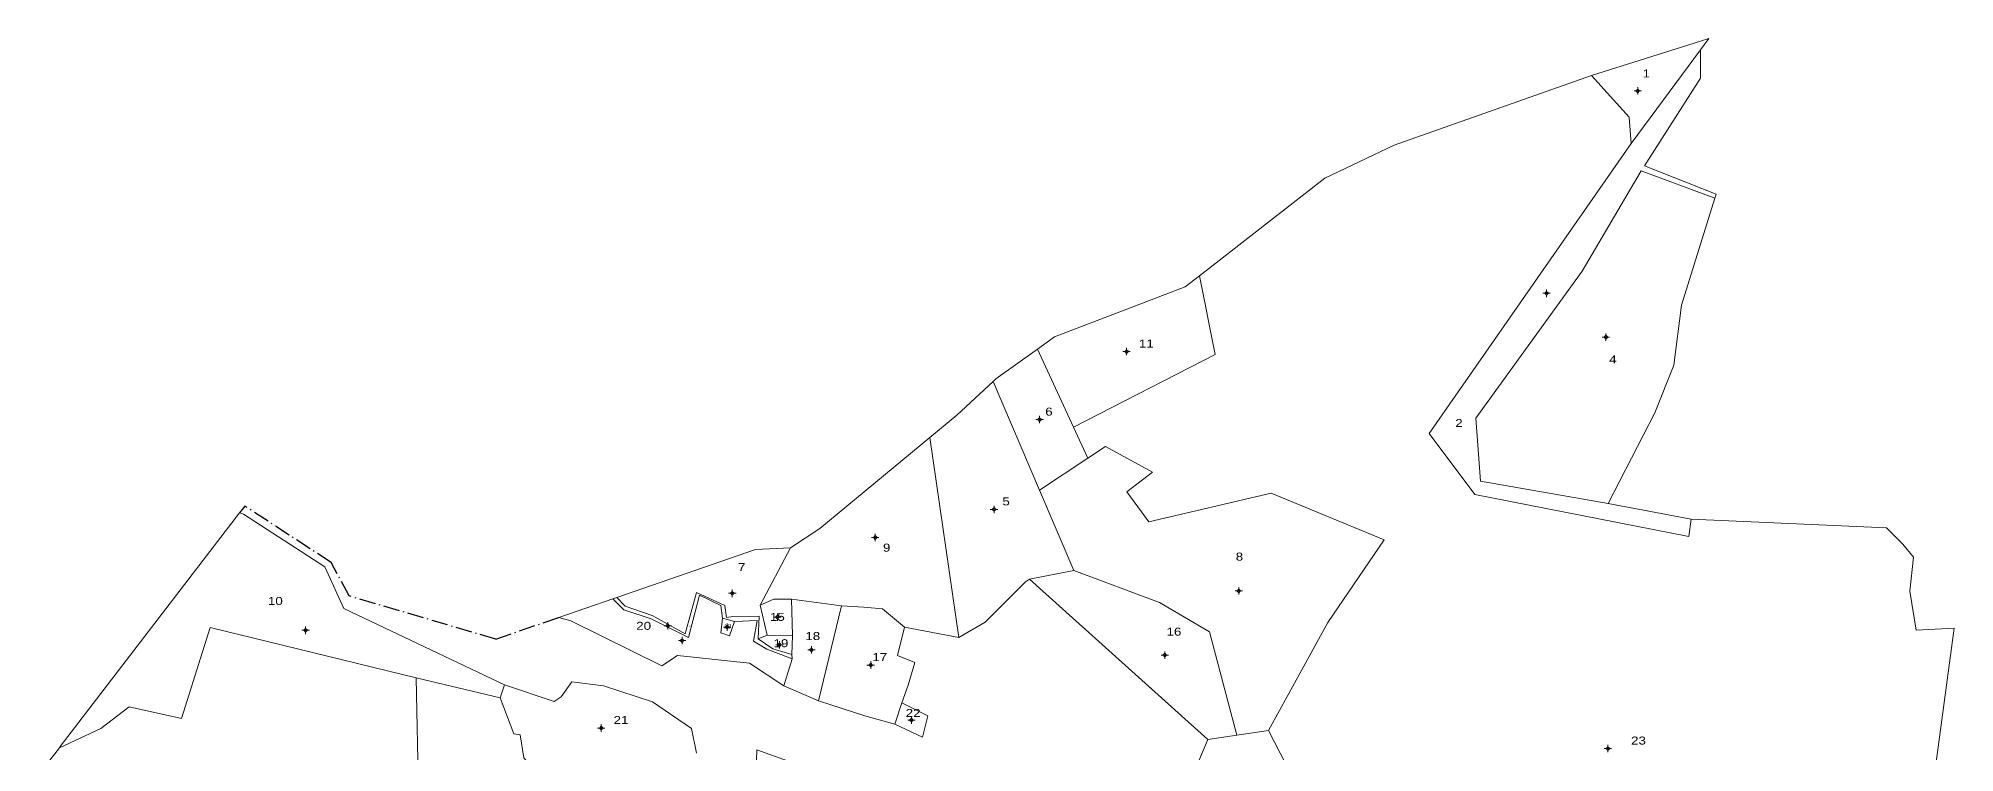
# Model space of a CAD drawing. Header units: metres. Extents: x -21474836 to 364086, y -21474836 to 1839520.
# Drawn here: x 363439 to 364086, y 1839280 to 1839520 of the extents above; entities that cross this region are included whole.
import ezdxf

# ---------------------------------------------------------------- set-up
doc = ezdxf.new("R2010")
doc.units = ezdxf.units.M
doc.header["$LTSCALE"] = 1.1
doc.linetypes.add('DOT_DASHED', pattern=[7.7, 5, -1.2, 0.3, -1.2])
doc.layers.add('10', color=7, linetype='Continuous', lineweight=13)
doc.layers.add('11', color=7, linetype='Continuous', lineweight=13)
doc.layers.add('15', color=7, linetype='Continuous')

msp = doc.modelspace()

# ---------------------------------------------------------------- hatches: boundary and pattern name
at = {"layer": '11'}
for points in [[(363979.01, 1839502.65, 1), (363978.71, 1839502.65, 1)], [(363948.23, 1839434.41, 1), (363947.93, 1839434.41, 1)], [(363968.28, 1839419.62, 1), (363967.98, 1839419.62, 1)], [(363806.51, 1839414.78, 1), (363806.21, 1839414.78, 1)], [(363777.2, 1839391.82, 1), (363776.9, 1839391.82, 1)], [(363761.8, 1839361.54, 1), (363761.5, 1839361.54, 1)], [(363721.72, 1839352.07, 1), (363721.42, 1839352.07, 1)], [(363673.5, 1839333.24, 1), (363673.2, 1839333.24, 1)], [(363844.37, 1839334.06, 1), (363844.07, 1839334.06, 1)], [(363651.71, 1839322.31, 1), (363651.41, 1839322.31, 1)], [(363688.71, 1839325.19, 1), (363688.41, 1839325.19, 1)], [(363529.52, 1839320.76, 1), (363529.22, 1839320.76, 1)], [(363656.56, 1839317.3, 1), (363656.26, 1839317.3, 1)], [(363671.73, 1839321.85, 1), (363671.43, 1839321.85, 1)], [(363689.41, 1839315.88, 1), (363689.11, 1839315.88, 1)], [(363700.19, 1839314.15, 1), (363699.89, 1839314.15, 1)], [(363819.4, 1839312.42, 1), (363819.1, 1839312.42, 1)], [(363720.19, 1839309.06, 1), (363719.89, 1839309.06, 1)], [(363733.94, 1839290.5, 1), (363733.64, 1839290.5, 1)], [(363629.25, 1839287.81, 1), (363628.95, 1839287.81, 1)], [(363968.95, 1839280.88, 1), (363968.65, 1839280.88, 1)]]:
    msp.add_hatch(color=256, dxfattribs=at).paths.add_polyline_path(points)

# ---------------------------------------------------------------- linework, layer by layer
at = {"layer": '10'}
for p, q in [((363963.31, 1839507.81), (364000, 1839519.47)), ((364000, 1839519.47), (364002.9, 1839520.39)), ((363782.06, 1839419.72), (363826.16, 1839436.56)), ((363776.28, 1839415.6), (363782.06, 1839419.72)), ((363776.28, 1839415.6), (363788.44, 1839389.27)), ((363761.31, 1839404.72), (363777.01, 1839368.03)), ((363749.73, 1839318.36), (363740.01, 1839385.78)), ((363777.01, 1839368.03), (363793.27, 1839378.82)), ((363777.01, 1839368.03), (363788.6, 1839340.96)), ((363996.88, 1839358.27), (363968.89, 1839363.53)), ((363446.56, 1839281.57), (363507.1, 1839360.36)), ((363702.87, 1839355.09), (363692.94, 1839348.58)), ((363692.94, 1839348.58), (363681.17, 1839348)), ((363682.73, 1839329.21), (363692.94, 1839348.58)), ((363634.4, 1839331.87), (363681.17, 1839348)), ((363773.62, 1839337.96), (363833.75, 1839283.89)), ((363614.86, 1839325.13), (363632.98, 1839331.38)), ((363670.08, 1839324.81), (363674.08, 1839323.74)), ((363685.06, 1839319.1), (363682.03, 1839317.9)), ((363685.06, 1839319.1), (363693.6, 1839319.06)), ((363731.49, 1839321.79), (363749.73, 1839318.36)), ((363690.72, 1839302.03), (363693.5, 1839311.12)), ((363566.66, 1839304.76), (363594.99, 1839297.97)), ((363569.47, 1839169.88), (363566.66, 1839304.76)), ((363816.84, 1839243.69), (363833.75, 1839283.89)), ((363446.3, 1839281.15), (363439.17, 1839271.95))]:
    msp.add_line(p, q, dxfattribs=at)
at = {"layer": '10', "linetype": 'DOT_DASHED'}
for p, q in [((363632.98, 1839331.38), (363634.4, 1839331.87)), ((363446.46, 1839281.36), (363446.3, 1839281.15)), ((363446.56, 1839281.57), (363446.46, 1839281.36))]:
    msp.add_line(p, q, dxfattribs=at)
at = {"layer": '10', "linetype": 'DOT_DASHED', "lineweight": 25}
msp.add_line((363593.54, 1839317.78), (363614.86, 1839325.13), dxfattribs=at)
at = {"layer": '10'}
for points in [[(363976.62, 1839484.91), (364000, 1839516.47), (364002.9, 1839520.39)], [(364000, 1839516.47), (364000, 1839506.96), (363981.12, 1839477.36), (364005.35, 1839467.81), (364004.93, 1839466.46)], [(363963.31, 1839507.81), (363896.64, 1839484.39), (363873.3, 1839473.22)], [(363963.31, 1839507.81), (363975.94, 1839493.78), (363976.62, 1839484.91)], [(364029.15, 1839053.96), (364055.21, 1839056.56), (364074.08, 1839068.17), (364085.81, 1839116.77), (364078.76, 1839150.66), (364071.97, 1839219.55), (364085.64, 1839321.44), (364072.8, 1839320.8), (364070.73, 1839333.93), (364071.95, 1839345.4), (364068.32, 1839349.86), (364062.76, 1839355.37), (363996.88, 1839358.27), (363996.06, 1839352.35), (363923.93, 1839366.57), (363908.52, 1839387.11), (363976.62, 1839484.91)], [(363826.16, 1839436.56), (363830.96, 1839440.29), (363873.3, 1839473.22)], [(363830.96, 1839440.29), (363836.25, 1839413.81), (363788.44, 1839389.27)], [(363761.31, 1839404.72), (363762.23, 1839405.58), (363776.28, 1839415.6)], [(363702.87, 1839355.09), (363740.01, 1839385.78), (363749.1, 1839393.29), (363761.31, 1839404.72)], [(363788.44, 1839389.27), (363793.27, 1839378.82), (363799.23, 1839382.78)], [(363799.23, 1839382.78), (363815.13, 1839374.09), (363806.52, 1839367.43), (363813.87, 1839357.34), (363855.12, 1839367.06), (363893.34, 1839351.31), (363874.24, 1839323.42), (363854.28, 1839286.93)], [(363596.5, 1839302.37), (363542.25, 1839328.17), (363535.8, 1839342.14), (363508.38, 1839359.88), (363507.1, 1839360.36)], [(363749.73, 1839318.36), (363758.64, 1839323.55), (363772.32, 1839337.14), (363773.62, 1839337.96)], [(363843.64, 1839285.35), (363834.39, 1839320.3), (363817.46, 1839330.09), (363788.6, 1839340.96), (363773.62, 1839337.96)], [(363632.98, 1839331.38), (363636.69, 1839327.63), (363645.94, 1839324.63), (363658.56, 1839318.3), (363662.22, 1839332.57), (363669.48, 1839329.15), (363670.08, 1839324.81)], [(363682.03, 1839317.9), (363682.36, 1839325.49), (363673.51, 1839325.37), (363671.41, 1839325.09), (363670.83, 1839329.08), (363661.29, 1839333.5), (363657.46, 1839319.62), (363646.34, 1839325.73), (363637.2, 1839328.91), (363634.4, 1839331.87)], [(363693.32, 1839331.32), (363687.41, 1839331.23), (363682.73, 1839329.21), (363685.06, 1839319.1)], [(363693.32, 1839331.32), (363710.23, 1839328.97), (363702.47, 1839296.98), (363690.72, 1839302.03)], [(363693.5, 1839311.12), (363693.39, 1839312.66), (363693.6, 1839319.06), (363693.32, 1839331.32)], [(363710.23, 1839328.97), (363717.73, 1839328.6), (363723.98, 1839327.96), (363731.49, 1839321.79), (363729.11, 1839312.31), (363734.94, 1839309.93), (363732.68, 1839302.3), (363730.58, 1839296.25)], [(363614.86, 1839325.13), (363618.82, 1839323.92), (363649.59, 1839308.82), (363654.85, 1839312.23), (363679.12, 1839309.63), (363690.72, 1839302.03)], [(363670.08, 1839324.81), (363669.5, 1839319.87), (363672.42, 1839318.89), (363674.08, 1839323.74), (363681.72, 1839324.09), (363680.47, 1839317.07), (363685.01, 1839314.42), (363693.5, 1839311.12)], [(363446.3, 1839281.15), (363460.22, 1839287.67), (363469.77, 1839294.92), (363487.47, 1839291.03), (363497.18, 1839321.66), (363566.66, 1839304.76)], [(363682.03, 1839317.9), (363687, 1839314.55), (363693.39, 1839312.66)], [(363594.99, 1839297.97), (363596.5, 1839302.37), (363613.21, 1839296.7), (363615.65, 1839298.36), (363619.14, 1839303.37), (363629.9, 1839302.07), (363646.45, 1839296.69), (363659.53, 1839287.69), (363661.31, 1839279.38)], [(363607.56, 1839272.25), (363602.99, 1839277.72), (363601.8, 1839285.56), (363599.58, 1839285.9), (363594.99, 1839297.97)], [(363728.15, 1839289.15), (363718.1, 1839291.96), (363702.47, 1839296.98)], [(363833.75, 1839283.89), (363843.64, 1839285.35), (363854.28, 1839286.93)], [(363854.28, 1839286.93), (363887.71, 1839222.08), (363863.93, 1839209.09)], [(363681.48, 1839277.01), (363681.57, 1839280.48), (363695.17, 1839275.57), (363720.64, 1839267.95)]]:
    msp.add_lwpolyline(points, dxfattribs=at)
for points in [[(364004.93, 1839466.46), (363979.98, 1839475.72), (363960.12, 1839441.92), (363924.28, 1839392.3), (363925.84, 1839371.07), (363968.89, 1839363.53), (363984.61, 1839394.05), (363991.04, 1839410.14), (363993.62, 1839430.38)], [(363730.58, 1839296.25), (363728.15, 1839289.15), (363737.57, 1839284.75), (363739.32, 1839291.9)]]:
    msp.add_lwpolyline(points, close=True, dxfattribs=at)
at = {"layer": '10', "linetype": 'DOT_DASHED', "lineweight": 25}
msp.add_lwpolyline([(363593.54, 1839317.78), (363544.03, 1839332.34), (363537.94, 1839343.61), (363508.88, 1839362.64), (363507.1, 1839360.36)], dxfattribs=at)
at = {"layer": '11'}
for p, q in [((363978.86, 1839503.9), (363978.86, 1839503.28)), ((363978.24, 1839502.65), (363977.61, 1839502.65)), ((363978.86, 1839502.02), (363978.86, 1839501.4)), ((363980.11, 1839502.65), (363979.48, 1839502.65)), ((363947.46, 1839434.41), (363946.83, 1839434.41)), ((363948.08, 1839435.66), (363948.08, 1839435.04)), ((363948.08, 1839433.78), (363948.08, 1839433.16)), ((363949.33, 1839434.41), (363948.7, 1839434.41)), ((363967.5, 1839419.62), (363966.88, 1839419.62)), ((363968.13, 1839420.87), (363968.13, 1839420.24)), ((363969.38, 1839419.62), (363968.76, 1839419.62)), ((363805.74, 1839414.78), (363805.11, 1839414.78)), ((363806.36, 1839416.03), (363806.36, 1839415.4)), ((363806.36, 1839414.16), (363806.36, 1839413.53)), ((363807.61, 1839414.78), (363806.98, 1839414.78)), ((363968.13, 1839419), (363968.13, 1839418.37)), ((363776.42, 1839391.82), (363775.8, 1839391.82)), ((363777.05, 1839393.07), (363777.05, 1839392.44)), ((363777.05, 1839391.2), (363777.05, 1839390.57)), ((363778.3, 1839391.82), (363777.68, 1839391.82)), ((363761.02, 1839361.54), (363760.4, 1839361.54)), ((363761.65, 1839362.79), (363761.65, 1839362.16)), ((363762.9, 1839361.54), (363762.28, 1839361.54)), ((363761.65, 1839360.92), (363761.65, 1839360.29)), ((363720.94, 1839352.07), (363720.32, 1839352.07)), ((363721.57, 1839353.32), (363721.57, 1839352.7)), ((363721.57, 1839351.44), (363721.57, 1839350.82)), ((363722.82, 1839352.07), (363722.2, 1839352.07)), ((363844.22, 1839335.31), (363844.22, 1839334.68)), ((363672.72, 1839333.24), (363672.1, 1839333.24)), ((363673.35, 1839334.49), (363673.35, 1839333.86)), ((363673.35, 1839332.62), (363673.35, 1839331.99)), ((363674.6, 1839333.24), (363673.98, 1839333.24)), ((363843.6, 1839334.06), (363842.97, 1839334.06)), ((363844.22, 1839333.44), (363844.22, 1839332.81)), ((363845.47, 1839334.06), (363844.84, 1839334.06)), ((363650.94, 1839322.31), (363650.31, 1839322.31)), ((363651.56, 1839323.56), (363651.56, 1839322.94)), ((363652.81, 1839322.31), (363652.18, 1839322.31)), ((363671.58, 1839323.1), (363671.58, 1839322.48)), ((363687.94, 1839325.19), (363687.31, 1839325.19)), ((363688.56, 1839326.44), (363688.56, 1839325.82)), ((363688.56, 1839324.56), (363688.56, 1839323.94)), ((363689.81, 1839325.19), (363689.18, 1839325.19)), ((363528.74, 1839320.76), (363528.12, 1839320.76)), ((363529.37, 1839322.01), (363529.37, 1839321.38)), ((363529.37, 1839320.14), (363529.37, 1839319.51)), ((363530.62, 1839320.76), (363530, 1839320.76)), ((363651.56, 1839321.68), (363651.56, 1839321.06)), ((363655.78, 1839317.3), (363655.16, 1839317.3)), ((363656.41, 1839318.55), (363656.41, 1839317.92)), ((363656.41, 1839316.68), (363656.41, 1839316.05)), ((363657.66, 1839317.3), (363657.04, 1839317.3)), ((363670.96, 1839321.85), (363670.33, 1839321.85)), ((363671.58, 1839321.22), (363671.58, 1839320.6)), ((363672.83, 1839321.85), (363672.2, 1839321.85)), ((363688.64, 1839315.88), (363688.01, 1839315.88)), ((363689.26, 1839317.13), (363689.26, 1839316.5)), ((363690.51, 1839315.88), (363689.88, 1839315.88)), ((363689.26, 1839315.26), (363689.26, 1839314.63)), ((363699.42, 1839314.15), (363698.79, 1839314.15)), ((363700.04, 1839315.4), (363700.04, 1839314.78)), ((363700.04, 1839313.52), (363700.04, 1839312.9)), ((363701.29, 1839314.15), (363700.66, 1839314.15)), ((363720.04, 1839310.31), (363720.04, 1839309.68)), ((363818.62, 1839312.42), (363818, 1839312.42)), ((363819.25, 1839313.67), (363819.25, 1839313.04)), ((363819.25, 1839311.8), (363819.25, 1839311.17)), ((363820.5, 1839312.42), (363819.88, 1839312.42)), ((363719.42, 1839309.06), (363718.79, 1839309.06)), ((363720.04, 1839308.44), (363720.04, 1839307.81)), ((363721.29, 1839309.06), (363720.66, 1839309.06)), ((363733.16, 1839290.5), (363732.54, 1839290.5)), ((363733.79, 1839291.75), (363733.79, 1839291.12)), ((363735.04, 1839290.5), (363734.42, 1839290.5)), ((363628.48, 1839287.81), (363627.85, 1839287.81)), ((363629.1, 1839289.06), (363629.1, 1839288.44)), ((363629.1, 1839287.18), (363629.1, 1839286.56)), ((363630.35, 1839287.81), (363629.72, 1839287.81)), ((363733.79, 1839289.88), (363733.79, 1839289.25)), ((363968.18, 1839280.88), (363967.55, 1839280.88)), ((363968.8, 1839282.13), (363968.8, 1839281.5)), ((363968.8, 1839280.26), (363968.8, 1839279.63)), ((363970.05, 1839280.88), (363969.42, 1839280.88))]:
    msp.add_line(p, q, dxfattribs=at)
for points in [[(363978.86, 1839503.28), (363978.24, 1839502.65), (363978.86, 1839502.02), (363979.48, 1839502.65)], [(363948.08, 1839435.04), (363947.46, 1839434.41), (363948.08, 1839433.78), (363948.7, 1839434.41)], [(363968.13, 1839420.24), (363967.5, 1839419.62), (363968.13, 1839419), (363968.76, 1839419.62)], [(363806.36, 1839415.4), (363805.74, 1839414.78), (363806.36, 1839414.16), (363806.98, 1839414.78)], [(363777.05, 1839392.44), (363776.42, 1839391.82), (363777.05, 1839391.2), (363777.68, 1839391.82)], [(363761.65, 1839362.16), (363761.02, 1839361.54), (363761.65, 1839360.92), (363762.28, 1839361.54)], [(363721.57, 1839352.7), (363720.94, 1839352.07), (363721.57, 1839351.44), (363722.2, 1839352.07)], [(363673.35, 1839333.86), (363672.72, 1839333.24), (363673.35, 1839332.62), (363673.98, 1839333.24)], [(363844.22, 1839334.68), (363843.6, 1839334.06), (363844.22, 1839333.44), (363844.84, 1839334.06)], [(363651.56, 1839322.94), (363650.94, 1839322.31), (363651.56, 1839321.68), (363652.18, 1839322.31)], [(363671.58, 1839322.48), (363670.96, 1839321.85), (363671.58, 1839321.22), (363672.2, 1839321.85)], [(363688.56, 1839325.82), (363687.94, 1839325.19), (363688.56, 1839324.56), (363689.18, 1839325.19)], [(363529.37, 1839321.38), (363528.74, 1839320.76), (363529.37, 1839320.14), (363530, 1839320.76)], [(363656.41, 1839317.92), (363655.78, 1839317.3), (363656.41, 1839316.68), (363657.04, 1839317.3)], [(363689.26, 1839316.5), (363688.64, 1839315.88), (363689.26, 1839315.26), (363689.88, 1839315.88)], [(363700.04, 1839314.78), (363699.42, 1839314.15), (363700.04, 1839313.52), (363700.66, 1839314.15)], [(363720.04, 1839309.68), (363719.42, 1839309.06), (363720.04, 1839308.44), (363720.66, 1839309.06)], [(363819.25, 1839313.04), (363818.62, 1839312.42), (363819.25, 1839311.8), (363819.88, 1839312.42)], [(363733.79, 1839291.12), (363733.16, 1839290.5), (363733.79, 1839289.88), (363734.42, 1839290.5)], [(363629.1, 1839288.44), (363628.48, 1839287.81), (363629.1, 1839287.18), (363629.72, 1839287.81)], [(363968.8, 1839281.5), (363968.18, 1839280.88), (363968.8, 1839280.26), (363969.42, 1839280.88)]]:
    msp.add_lwpolyline(points, close=True, dxfattribs=at)
for centre in [(363978.86, 1839502.65), (363948.08, 1839434.41), (363968.13, 1839419.62), (363806.36, 1839414.78), (363777.05, 1839391.82), (363761.65, 1839361.54), (363721.57, 1839352.07), (363673.35, 1839333.24), (363844.22, 1839334.06), (363651.56, 1839322.31), (363688.56, 1839325.19), (363529.37, 1839320.76), (363656.41, 1839317.3), (363671.58, 1839321.85), (363689.26, 1839315.88), (363700.04, 1839314.15), (363819.25, 1839312.42), (363720.04, 1839309.06), (363733.79, 1839290.5), (363629.1, 1839287.81), (363968.8, 1839280.88)]:
    msp.add_circle(centre, 0.15, dxfattribs=at)

# ---------------------------------------------------------------- texts
at = {"layer": '15'}
for s, height, width, p in [('1', 2.7, 1.25, (363980.49, 1839507.22)), ('11', 2.7, 1.25, (363810.53, 1839416.13)), ('4', 2.7, 1.25, (363969.23, 1839410.77)), ('6', 2.7, 1.25, (363778.93, 1839393.16)), ('2', 2.7, 1.25, (363917.29, 1839389.32)), ('5', 2.7, 1.25, (363764.47, 1839362.89)), ('9', 2.7, 1.25, (363724.18, 1839347.29)), ('7', 2.7, 1.25, (363675.25, 1839340.72)), ('8', 2.7, 1.25, (363843.2, 1839344.27)), ('10', 2.7, 1.25, (363516.63, 1839329.3)), ('20', 2.7, 1.25, (363640.92, 1839320.93)), ('14', 0.338, 1.3, (363658.6, 1839321.96)), ('13', 1.35, 1.25, (363670.5, 1839321.46)), ('15', 2.7, 1.25, (363686.03, 1839323.95)), ('19', 2.7, 1.25, (363687.24, 1839315.06)), ('18', 2.7, 1.25, (363697.98, 1839317.48)), ('16', 2.7, 1.25, (363819.85, 1839318.96)), ('17', 2.7, 1.25, (363720.58, 1839310.4)), ('21', 2.7, 1.25, (363633.28, 1839289.16)), ('22', 2.7, 1.25, (363731.86, 1839291.54)), ('23', 2.7, 1.25, (363976.61, 1839282.23))]:
    msp.add_text(s, height=height, dxfattribs=dict(at, width=width)).set_placement(p)

doc.saveas('drawing.dxf')
